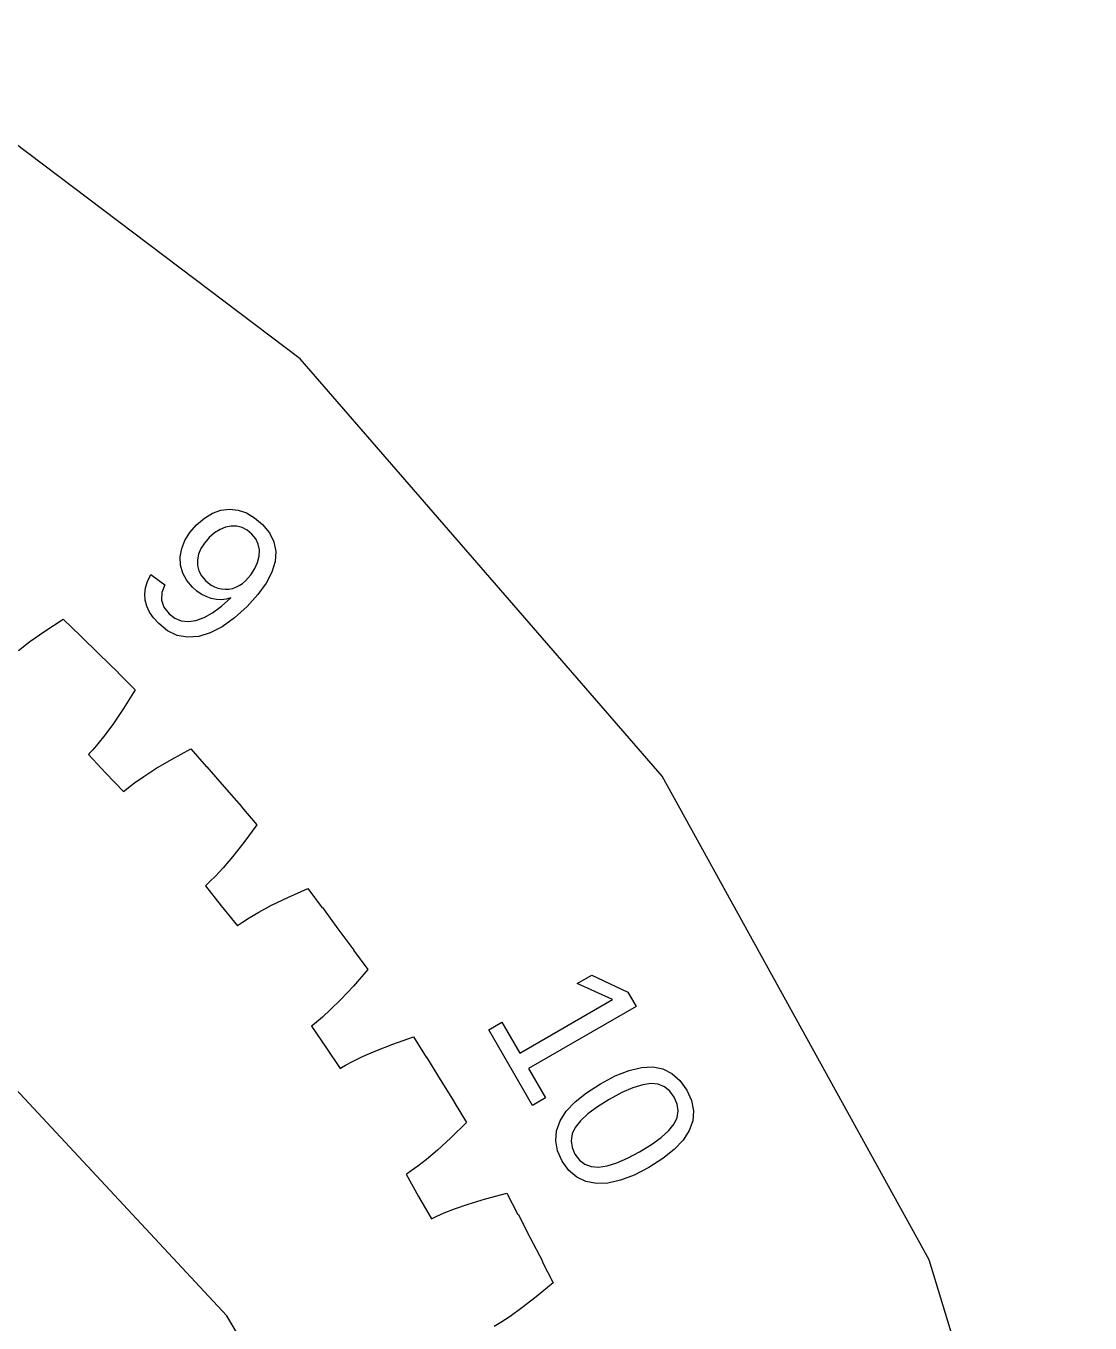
# Model space of a CAD drawing. Header units: metres. Extents: x -300 to 172, y -235 to 235.
# Drawn here: x 72.4 to 167.4, y 86.2 to 201.9 of the extents above; entities that cross this region are included whole.
import ezdxf

# ---------------------------------------------------------------- set-up
doc = ezdxf.new("R2010")
doc.units = ezdxf.units.M

msp = doc.modelspace()

# ---------------------------------------------------------------- linework, layer by layer
for p, q in [((96.8986, 172.184), (57.5836, 201.874)), ((129.182, 134.969), (96.8986, 172.184)), ((89.0726, 158.424), (89.8199, 158.688)), ((89.8199, 158.688), (90.5899, 158.782)), ((90.5899, 158.782), (91.36, 158.704)), ((91.36, 158.704), (92.1067, 158.451)), ((87.0524, 156.702), (87.6463, 157.384)), ((87.6463, 157.384), (88.3481, 157.989)), ((88.3481, 157.989), (89.0726, 158.424)), ((92.1067, 158.451), (92.83, 158.024)), ((92.83, 158.024), (93.5301, 157.423)), ((93.5301, 157.423), (94.15, 156.667)), ((86.6135, 155.996), (87.0524, 156.702)), ((88.7868, 156.244), (88.3597, 155.758)), ((89.2639, 156.662), (88.7868, 156.244)), ((89.7504, 156.974), (89.2639, 156.662)), ((90.2464, 157.177), (89.7504, 156.974)), ((90.7519, 157.274), (90.2464, 157.177)), ((91.2492, 157.261), (90.7519, 157.274)), ((91.7201, 157.136), (91.2492, 157.261)), ((92.1645, 156.899), (91.7201, 157.136)), ((92.5826, 156.55), (92.1645, 156.899)), ((92.9294, 156.123), (92.5826, 156.55)), ((94.15, 156.667), (94.5453, 155.865)), ((86.2009, 154.519), (86.3297, 155.269)), ((86.3297, 155.269), (86.6135, 155.996)), ((88.0413, 155.264), (87.8318, 154.763)), ((88.3597, 155.758), (88.0413, 155.264)), ((93.1541, 155.655), (92.9294, 156.123)), ((93.2565, 155.148), (93.1541, 155.655)), ((93.2366, 154.601), (93.2565, 155.148)), ((94.5453, 155.865), (94.716, 155.015)), ((94.716, 155.015), (94.6622, 154.119)), ((86.2307, 153.779), (86.2009, 154.519)), ((87.8318, 154.763), (87.7311, 154.253)), ((87.7311, 154.253), (87.7407, 153.754)), ((92.8505, 153.485), (93.1, 154.039)), ((93.1, 154.039), (93.2366, 154.601)), ((94.6622, 154.119), (94.3809, 153.177)), ((83.2761, 152.34), (83.5698, 152.946)), ((83.5698, 152.946), (84.8093, 152.043)), ((86.4212, 153.081), (86.2307, 153.779)), ((86.7724, 152.425), (86.4212, 153.081)), ((87.7407, 153.754), (87.8616, 153.284)), ((87.8616, 153.284), (88.0936, 152.842)), ((88.0936, 152.842), (88.4368, 152.429)), ((92.0133, 152.405), (92.4883, 152.941)), ((92.4883, 152.941), (92.8505, 153.485)), ((94.3809, 153.177), (93.8688, 152.194)), ((83.0205, 151.196), (83.093, 151.757)), ((83.093, 151.757), (83.2761, 152.34)), ((84.8093, 152.043), (84.5485, 151.344)), ((87.2842, 151.812), (86.7724, 152.425)), ((87.6594, 151.479), (87.2842, 151.812)), ((88.4368, 152.429), (88.6893, 152.204)), ((88.6893, 152.204), (88.9609, 152.016)), ((88.9609, 152.016), (89.2518, 151.864)), ((89.2518, 151.864), (89.5618, 151.748)), ((89.5618, 151.748), (89.8822, 151.673)), ((89.8822, 151.673), (90.2033, 151.643)), ((90.2033, 151.643), (90.5253, 151.658)), ((90.5253, 151.658), (90.848, 151.719)), ((90.848, 151.719), (91.1632, 151.824)), ((91.1632, 151.824), (91.4625, 151.974)), ((91.4625, 151.974), (91.7459, 152.167)), ((91.7459, 152.167), (92.0133, 152.405)), ((93.8688, 152.194), (93.1258, 151.168)), ((83.0585, 150.658), (83.0205, 151.196)), ((83.2048, 150.133), (83.0585, 150.658)), ((84.5485, 151.344), (84.526, 150.681)), ((84.526, 150.681), (84.7419, 150.054)), ((88.0622, 151.204), (87.6594, 151.479)), ((88.4927, 150.986), (88.0622, 151.204)), ((88.9509, 150.824), (88.4927, 150.986)), ((89.4148, 150.728), (88.9509, 150.824)), ((89.8618, 150.704), (89.4148, 150.728)), ((90.2919, 150.752), (89.8618, 150.704)), ((89.8772, 150.132), (90.7052, 150.872)), ((90.7052, 150.872), (90.2919, 150.752)), ((93.1258, 151.168), (92.1519, 150.1)), ((83.4561, 149.611), (83.2048, 150.133)), ((83.8125, 149.093), (83.4561, 149.611)), ((84.7419, 150.054), (85.1961, 149.462)), ((85.1961, 149.462), (85.7079, 149.063)), ((88.3191, 149.128), (89.0818, 149.55)), ((89.0818, 149.55), (89.8772, 150.132)), ((92.1519, 150.1), (91.033, 149.084)), ((74.1069, 147.909), (75.7486, 148.971)), ((75.7486, 148.971), (77.2795, 147.486)), ((84.2741, 148.577), (83.8125, 149.093)), ((85.0696, 147.934), (84.2741, 148.577)), ((85.7079, 149.063), (86.2773, 148.83)), ((86.2773, 148.83), (86.9043, 148.764)), ((86.9043, 148.764), (87.589, 148.864)), ((87.589, 148.864), (88.3191, 149.128)), ((89.9419, 148.302), (88.8785, 147.755)), ((91.033, 149.084), (89.9419, 148.302)), ((71.7535, 146.191), (72.785, 146.978)), ((72.785, 146.978), (74.1069, 147.909)), ((77.2795, 147.486), (77.3009, 147.5)), ((77.3009, 147.5), (78.9727, 145.844)), ((85.9296, 147.53), (85.0696, 147.934)), ((86.854, 147.366), (85.9296, 147.53)), ((87.8428, 147.442), (86.854, 147.366)), ((88.8785, 147.755), (87.8428, 147.442)), ((78.9727, 145.844), (80.6612, 144.206)), ((80.6612, 144.206), (80.6481, 144.184)), ((80.6481, 144.184), (82.1634, 142.683)), ((82.1634, 142.683), (81.1343, 141.02)), ((81.1343, 141.02), (80.2298, 139.68)), ((80.2298, 139.68), (79.4625, 138.633)), ((78.8445, 137.854), (78.3877, 137.321)), ((79.4625, 138.633), (78.8445, 137.854)), ((78.1041, 137.014), (78.0065, 136.915)), ((78.0065, 136.915), (79.563, 135.245)), ((78.3877, 137.321), (78.1041, 137.014)), ((85.4218, 136.469), (87.1426, 137.397)), ((87.1426, 137.397), (88.5507, 135.795)), ((82.9393, 134.943), (84.0301, 135.646)), ((84.0301, 135.646), (85.4218, 136.469)), ((88.5507, 135.795), (88.5732, 135.807)), ((88.5732, 135.807), (90.1078, 134.024)), ((79.563, 135.245), (81.1369, 133.592)), ((81.5652, 133.948), (82.1248, 134.372)), ((82.1248, 134.372), (82.9393, 134.943)), ((153.022, 91.8544), (129.182, 134.969)), ((81.1369, 133.592), (81.2415, 133.683)), ((81.2415, 133.683), (81.5652, 133.948)), ((90.1078, 134.024), (91.6611, 132.256)), ((91.6611, 132.256), (91.6463, 132.236)), ((91.6463, 132.236), (93.0375, 130.619)), ((93.0375, 130.619), (91.8796, 129.044)), ((91.8796, 129.044), (90.8715, 127.78)), ((90.8715, 127.78), (90.0235, 126.797)), ((90.0235, 126.797), (89.3455, 126.07)), ((88.5406, 125.29), (88.4355, 125.199)), ((88.4355, 125.199), (89.8545, 123.411)), ((88.8477, 125.574), (88.5406, 125.29)), ((89.3455, 126.07), (88.8477, 125.574)), ((95.792, 124.166), (97.5811, 124.955)), ((97.5811, 124.955), (98.8575, 123.246)), ((94.3392, 123.456), (95.792, 124.166)), ((89.8545, 123.411), (91.292, 121.638)), ((92.3388, 122.338), (93.196, 122.842)), ((93.196, 122.842), (94.3392, 123.456)), ((98.8575, 123.246), (98.8808, 123.256)), ((98.8808, 123.256), (100.269, 121.356)), ((91.292, 121.638), (91.4035, 121.721)), ((91.4035, 121.721), (91.7472, 121.959)), ((91.7472, 121.959), (92.3388, 122.338)), ((100.269, 121.356), (101.677, 119.471)), ((101.677, 119.471), (101.66, 119.452)), ((101.66, 119.452), (102.919, 117.73)), ((102.919, 117.73), (101.639, 116.251)), ((121.619, 116.486), (122.916, 117.235)), ((122.916, 117.235), (126.135, 115.704)), ((101.639, 116.251), (100.534, 115.071)), ((124.755, 115.062), (121.619, 116.486)), ((126.135, 115.704), (126.866, 114.437)), ((100.534, 115.071), (99.6106, 114.159)), ((116.483, 110.286), (124.755, 115.062)), ((98.877, 113.488), (98.3414, 113.033)), ((99.6106, 114.159), (98.877, 113.488)), ((126.866, 114.437), (117.281, 108.903)), ((98.0128, 112.775), (97.9008, 112.693)), ((97.9008, 112.693), (99.1731, 110.798)), ((98.3414, 113.033), (98.0128, 112.775)), ((113.734, 112.351), (114.901, 113.025)), ((117.624, 105.612), (113.734, 112.351)), ((114.901, 113.025), (116.483, 110.286)), ((103.647, 110.486), (105.152, 111.078)), ((105.152, 111.078), (106.998, 111.722)), ((106.998, 111.722), (108.135, 109.917)), ((99.1731, 110.798), (100.465, 108.916)), ((101.564, 109.53), (102.459, 109.964)), ((102.459, 109.964), (103.647, 110.486)), ((108.135, 109.917), (108.159, 109.925)), ((108.159, 109.925), (109.391, 107.921)), ((90.3425, 86.8429), (69.7663, 108.926)), ((100.465, 108.916), (100.583, 108.99)), ((100.583, 108.99), (100.945, 109.2)), ((100.945, 109.2), (101.564, 109.53)), ((117.281, 108.903), (118.792, 106.286)), ((126.236, 108.717), (127.352, 108.985)), ((127.352, 108.985), (128.359, 109.039)), ((128.359, 109.039), (129.264, 108.871)), ((129.264, 108.871), (130.071, 108.472)), ((109.391, 107.921), (110.645, 105.93)), ((123.679, 107.542), (125.012, 108.236)), ((125.012, 108.236), (126.236, 108.717)), ((130.071, 108.472), (130.78, 107.842)), ((130.78, 107.842), (131.393, 106.98)), ((121.424, 105.93), (122.436, 106.747)), ((122.436, 106.747), (123.679, 107.542)), ((125.599, 106.753), (124.481, 106.153)), ((126.591, 107.187), (125.599, 106.753)), ((127.457, 107.456), (126.591, 107.187)), ((128.196, 107.56), (127.457, 107.456)), ((128.833, 107.5), (128.196, 107.56)), ((129.392, 107.275), (128.833, 107.5)), ((129.875, 106.887), (129.392, 107.275)), ((130.279, 106.336), (129.875, 106.887)), ((131.393, 106.98), (131.818, 106.042)), ((110.645, 105.93), (110.627, 105.912)), ((110.627, 105.912), (111.745, 104.096)), ((118.792, 106.286), (117.624, 105.612)), ((120.641, 105.09), (121.424, 105.93)), ((123.43, 105.5), (122.574, 104.866)), ((124.481, 106.153), (123.43, 105.5)), ((130.545, 105.724), (130.279, 106.336)), ((130.63, 105.123), (130.545, 105.724)), ((131.818, 106.042), (131.997, 105.126)), ((119.771, 103.347), (120.088, 104.228)), ((120.088, 104.228), (120.641, 105.09)), ((121.913, 104.25), (121.446, 103.654)), ((122.574, 104.866), (121.913, 104.25)), ((130.255, 103.957), (130.533, 104.534)), ((130.533, 104.534), (130.63, 105.123)), ((131.928, 104.235), (131.613, 103.367)), ((131.997, 105.126), (131.928, 104.235)), ((111.745, 104.096), (110.352, 102.724)), ((119.698, 102.454), (119.771, 103.347)), ((121.167, 103.064), (121.068, 102.467)), ((121.446, 103.654), (121.167, 103.064)), ((129.119, 102.763), (129.787, 103.373)), ((129.787, 103.373), (130.255, 103.957)), ((131.613, 103.367), (131.058, 102.519)), ((110.352, 102.724), (109.156, 101.635)), ((119.868, 101.547), (119.698, 102.454)), ((121.068, 102.467), (121.15, 101.866)), ((121.15, 101.866), (121.412, 101.258)), ((127.186, 101.467), (128.252, 102.128)), ((128.252, 102.128), (129.119, 102.763)), ((131.058, 102.519), (130.27, 101.687)), ((108.163, 100.799), (107.379, 100.188)), ((109.156, 101.635), (108.163, 100.799)), ((120.281, 100.626), (119.868, 101.547)), ((121.412, 101.258), (121.807, 100.731)), ((121.807, 100.731), (122.291, 100.363)), ((125.146, 100.478), (126.114, 100.895)), ((126.114, 100.895), (127.186, 101.467)), ((129.248, 100.871), (127.992, 100.071)), ((130.27, 101.687), (129.248, 100.871)), ((106.461, 99.5464), (106.342, 99.4734)), ((106.809, 99.778), (106.461, 99.5464)), ((107.379, 100.188), (106.809, 99.778)), ((120.873, 99.8065), (120.281, 100.626)), ((121.577, 99.2026), (120.873, 99.8065)), ((122.291, 100.363), (122.863, 100.155)), ((122.863, 100.155), (123.525, 100.106)), ((123.525, 100.106), (124.283, 100.215)), ((124.283, 100.215), (125.146, 100.478)), ((127.992, 100.071), (126.688, 99.3974)), ((106.342, 99.4734), (107.46, 97.4833)), ((122.394, 98.8144), (121.577, 99.2026)), ((123.323, 98.642), (122.394, 98.8144)), ((124.354, 98.683), (123.323, 98.642)), ((125.476, 98.9348), (124.354, 98.683)), ((126.688, 99.3974), (125.476, 98.9348)), ((107.46, 97.4833), (108.599, 95.5047)), ((111.896, 96.8172), (113.442, 97.288)), ((113.442, 97.288), (115.334, 97.7831)), ((115.334, 97.7831), (116.323, 95.8936)), ((109.099, 95.7497), (109.743, 96.0296)), ((109.743, 96.0296), (110.669, 96.3914)), ((110.669, 96.3914), (111.896, 96.8172)), ((108.599, 95.5047), (108.722, 95.5689)), ((108.722, 95.5689), (109.099, 95.7497)), ((116.323, 95.8936), (116.348, 95.8998)), ((116.348, 95.8998), (117.418, 93.8041)), ((117.418, 93.8041), (118.509, 91.7199)), ((118.509, 91.7199), (118.49, 91.7034)), ((118.49, 91.7034), (119.46, 89.8037)), ((167.377, 44.7258), (153.022, 91.8544)), ((119.46, 89.8037), (117.962, 88.5465)), ((117.962, 88.5465), (116.684, 87.5565)), ((105.878, 60.9642), (90.3425, 86.8429)), ((115.628, 86.8021), (114.797, 86.2555)), ((116.684, 87.5565), (115.628, 86.8021)), ((114.797, 86.2555), (114.196, 85.8918))]:
    msp.add_line(p, q)

doc.saveas('drawing.dxf')
